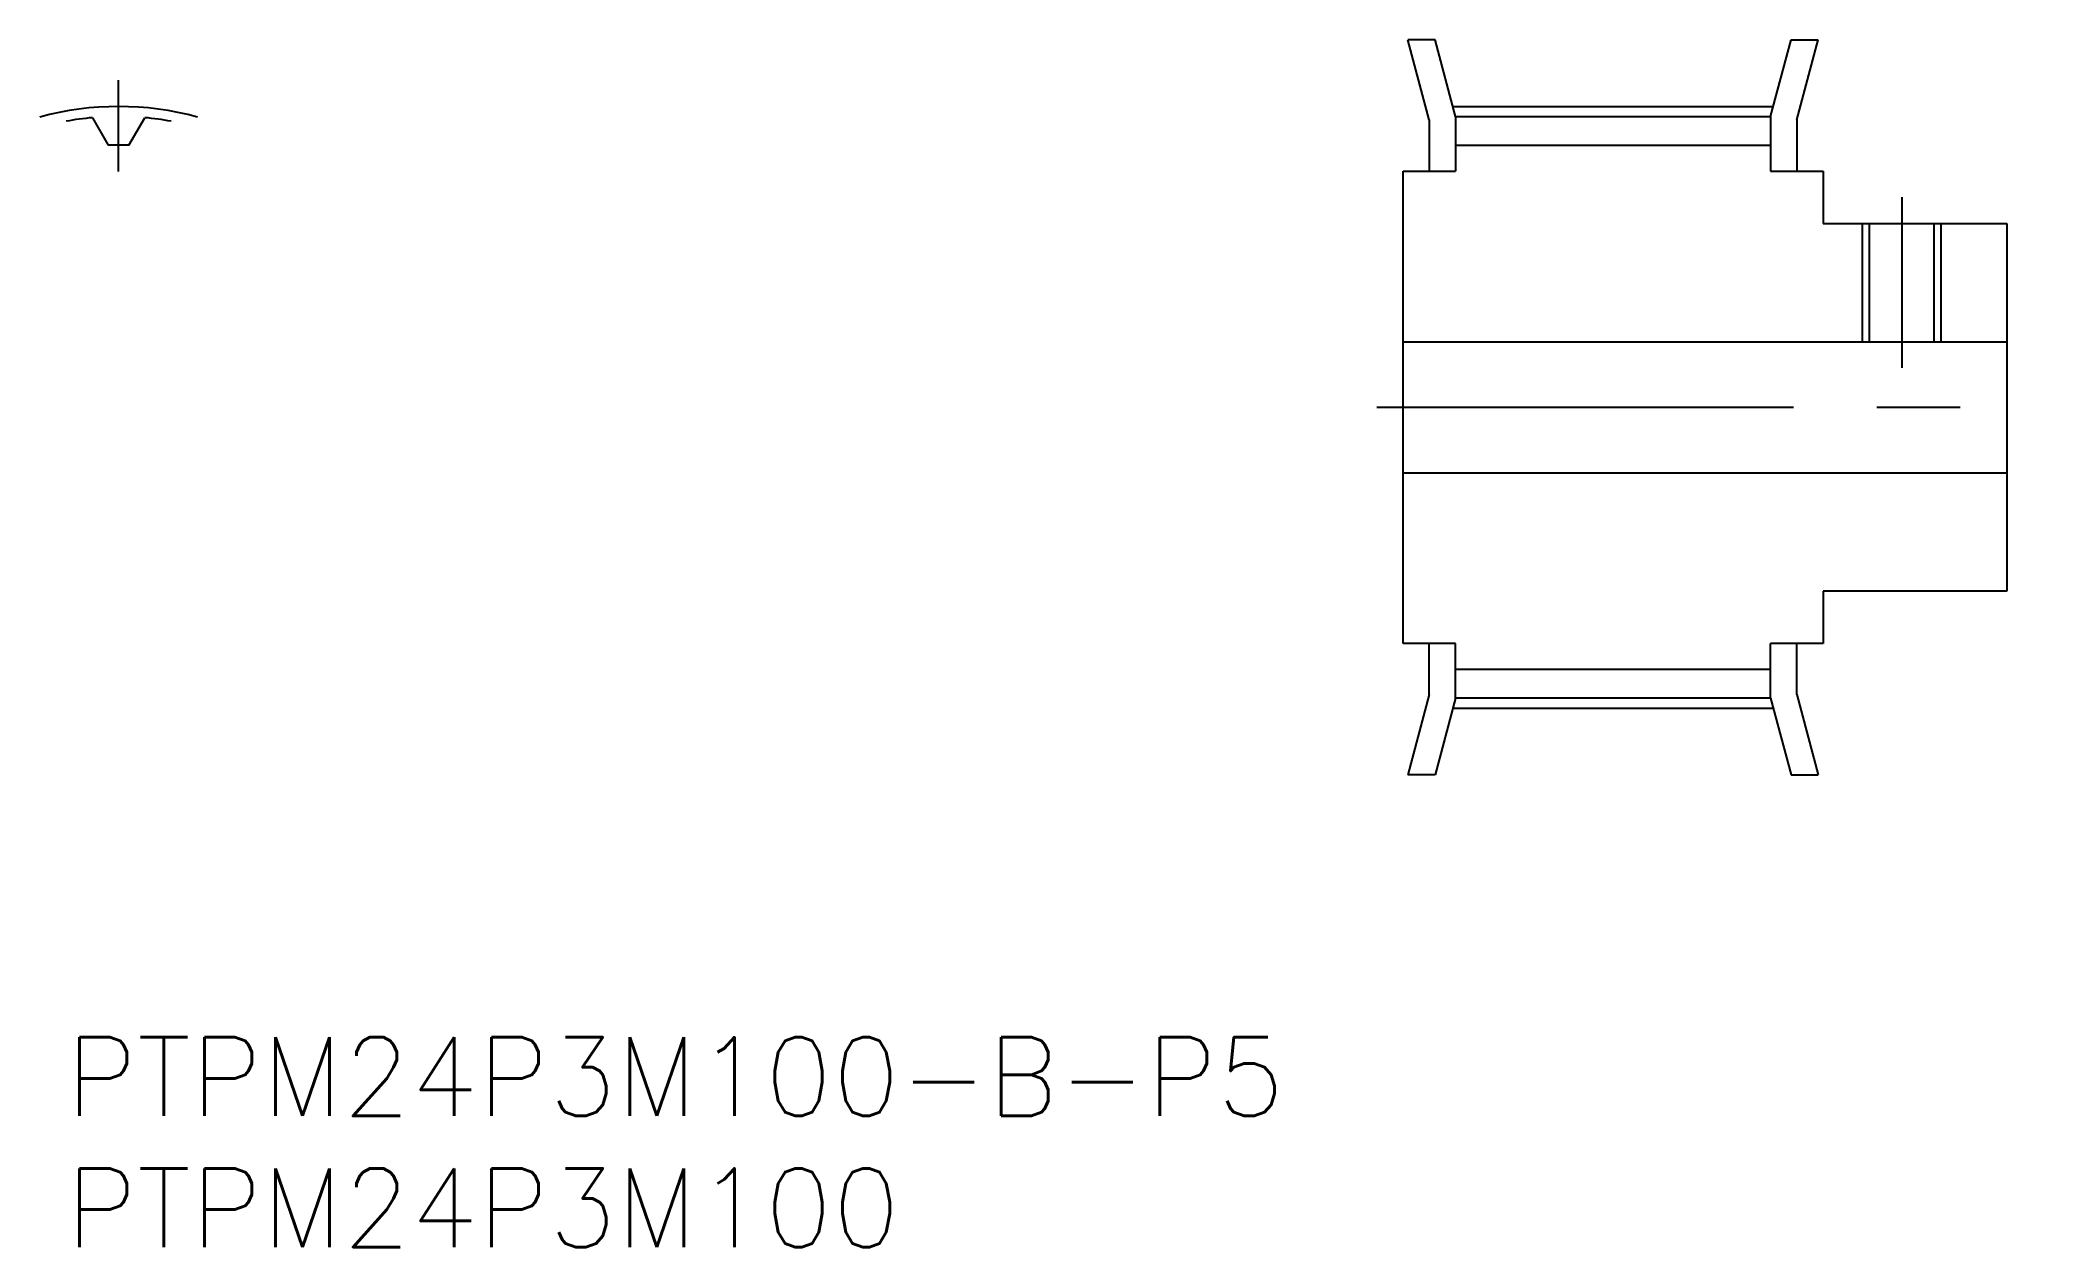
# Model space of a CAD drawing. Extents: x -1 to 74.9, y -8 to 38.
import ezdxf

# ---------------------------------------------------------------- set-up
doc = ezdxf.new("R2010")
doc.units = 0
doc.header["$LTSCALE"] = 0.5
doc.linetypes.add('CENTER', pattern=[50.8, 31.75, -6.35, 6.35, -6.35])
doc.linetypes.add('DASHED', pattern=[19.05, 12.7, -6.35])
for name, color, linetype in [('MSM_CENTER', 1, 'CENTER'), ('MSM_CONTINUOUS', 7, 'CONTINUOUS'), ('MSM_DASHED', 4, 'DASHED'), ('MSM_PART_NUMBER', 7, 'CONTINUOUS')]:
    doc.layers.add(name, color=color, linetype=linetype)
doc.styles.get("Standard").update_dxf_attribs({"font": 'txt.shx', "height": 3, "bigfont": 'bigfont.shx'})

# ---------------------------------------------------------------- blocks, each defined once
blk = doc.blocks.new('*U12')
at = {"layer": 'MSM_PART_NUMBER'}
blk.add_text('PTPM24P3M100-B-P5', height=3, dxfattribs=at).set_placement((0, -3))
blk = doc.blocks.new('*U13')
at = {"layer": 'MSM_PART_NUMBER'}
blk.add_text('PTPM24P3M100', height=3, dxfattribs=at).set_placement((0, -8))

msp = doc.modelspace()

# ---------------------------------------------------------------- linework, layer by layer
at = {"layer": 'MSM_CENTER'}
for p, q in [((2, 32.99), (2, 36.46)), ((52.826, 35.46), (65.03, 35.46)), ((69.928, 32), (69.928, 25.5)), ((49.928, 24), (74.928, 24)), ((52.826, 12.54), (65.03, 12.54))]:
    msp.add_line(p, q, dxfattribs=at)
msp.add_arc((2, 24), 11.46, 74.82429, 105.17571, dxfattribs=at)
at = {"layer": 'MSM_CONTINUOUS'}
for p, q in [((52.146, 38), (51.111, 38)), ((51.928, 34.948), (51.111, 38)), ((52.928, 35.08), (52.146, 38)), ((64.928, 35.08), (65.711, 38)), ((65.711, 38), (66.746, 38)), ((65.928, 34.948), (66.746, 38)), ((1, 35.035), (1.608, 33.982)), ((2.394, 33.982), (3, 35.035)), ((51.928, 34.948), (51.928, 33)), ((52.928, 35.08), (64.928, 35.08)), ((52.928, 35.08), (52.928, 33)), ((64.928, 35.08), (64.928, 33)), ((65.928, 34.948), (65.928, 33)), ((52.928, 33.99), (64.928, 33.99)), ((50.928, 33), (52.928, 33)), ((50.928, 15), (50.928, 33)), ((64.928, 33), (66.928, 33)), ((66.928, 33), (66.928, 31)), ((66.928, 31), (73.928, 31)), ((73.928, 31), (73.928, 17)), ((50.928, 26.5), (73.928, 26.5)), ((50.928, 21.5), (73.928, 21.5)), ((66.928, 17), (66.928, 15)), ((73.928, 17), (66.928, 17)), ((52.928, 15), (50.928, 15)), ((51.928, 13.052), (51.928, 15)), ((52.928, 12.92), (52.928, 15)), ((66.928, 15), (64.928, 15)), ((64.928, 12.92), (64.928, 15)), ((65.928, 13.052), (65.928, 15)), ((64.928, 14.01), (52.928, 14.01)), ((51.928, 13.052), (51.111, 10)), ((52.928, 12.92), (52.146, 10)), ((64.928, 12.92), (52.928, 12.92)), ((64.928, 12.92), (65.711, 10)), ((65.928, 13.052), (66.746, 10)), ((52.146, 10), (51.111, 10)), ((65.711, 10), (66.746, 10))]:
    msp.add_line(p, q, dxfattribs=at)
for radius, start, end in [(11.08, 95.17815, 100.3992), (11.08, 79.6008, 84.82185), (9.99, 87.73923, 92.2508)]:
    msp.add_arc((2, 24), radius, start, end, dxfattribs=at)
at = {"layer": 'MSM_DASHED'}
for p, q in [((68.428, 26.5), (68.428, 31)), ((68.699, 26.5), (68.699, 31)), ((71.158, 26.5), (71.158, 31)), ((71.428, 26.5), (71.428, 31))]:
    msp.add_line(p, q, dxfattribs=at)

# ---------------------------------------------------------------- block references
at = {"layer": 'MSM_CONTINUOUS'}
for name in ['*U12', '*U13']:
    msp.add_blockref(name, (0, 0), dxfattribs=at)

doc.saveas('drawing.dxf')
